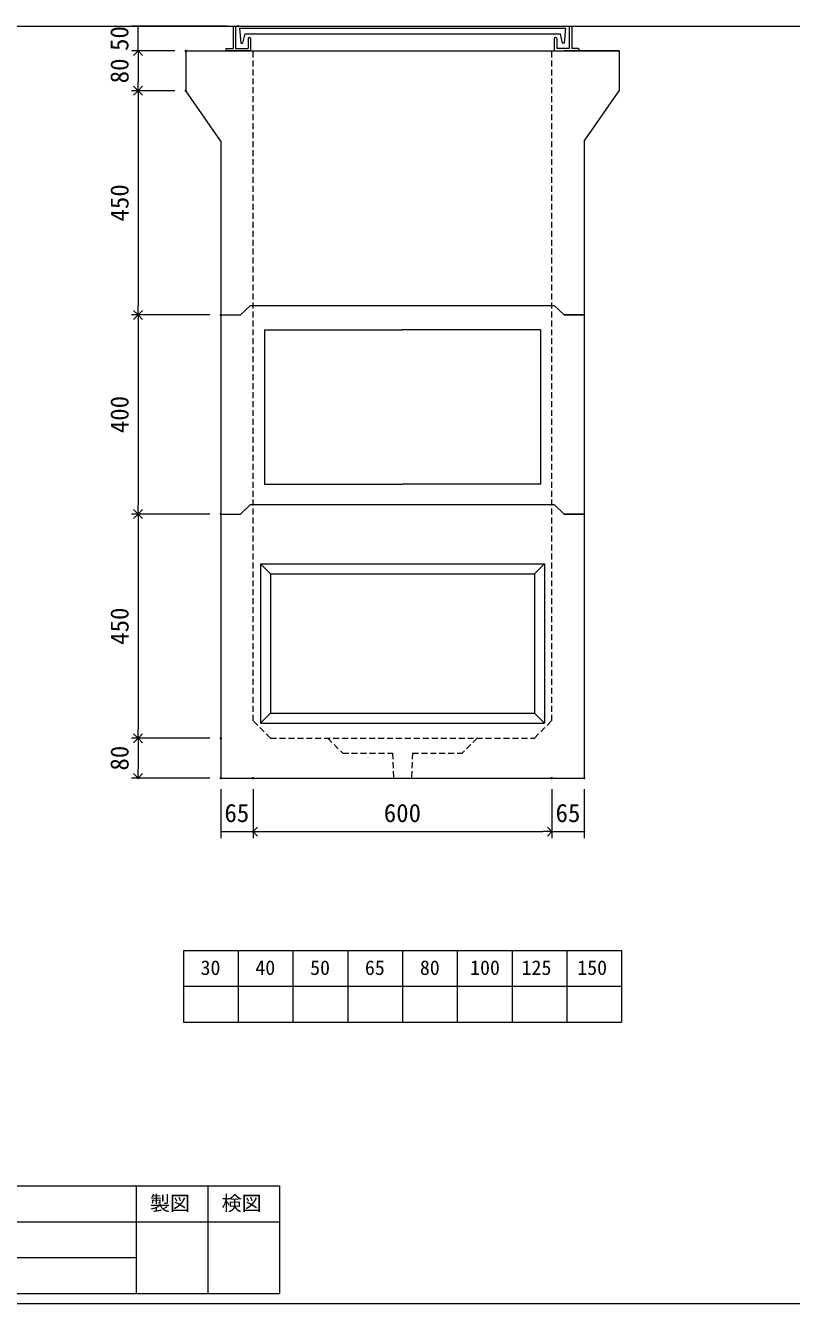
# Model space of a CAD drawing. Units: millimetres, scale not verified. Extents: x -4890 to 18490, y -2287 to 2287.
# Drawn here: x 308 to 1847, y -1988 to 578 of the extents above; entities that cross this region are included whole.
import ezdxf
from ezdxf.enums import TextEntityAlignment as Align

# ---------------------------------------------------------------- set-up
doc = ezdxf.new("R2010")
doc.units = ezdxf.units.MM
doc.header["$LTSCALE"] = 10
doc.header["$PDMODE"] = 32
doc.header["$PDSIZE"] = 2
doc.linetypes.add('DASHED1', pattern=[1.8, 1.2, -0.6])
doc.linetypes.add('USER2', pattern=[50.8, 31.75, -6.35, 6.35, -6.35])
doc.layers.add('0-1_Defpoints', color=7, linetype='Continuous')
for name, color, linetype, lineweight in [('0-2_waku', 7, 'Continuous', 18), ('0-3_gaikei', 7, 'Continuous', 18), ('0-4_kakure', 7, 'DASHED1', 5), ('0-5_sunpou', 7, 'Continuous', 5), ('0-9_uchigawa', 6, 'Continuous', 18), ('0-B_futa', 3, 'Continuous', 18), ('0-C_GL', 4, 'Continuous', 18), ('0-E_文字１', 7, 'Continuous', 18), ('1-3_uchigawa2', 6, 'USER2', 18)]:
    doc.layers.add(name, color=color, linetype=linetype, lineweight=lineweight)
doc.styles.add('ＭＳ ゴシック', font='')
doc.styles.get('ＭＳ ゴシック').set_extended_font_data('MS Gothic')

# ---------------------------------------------------------------- blocks, each defined once
blk = doc.blocks.new('_Open90')
at = {"layer": '0-5_sunpou'}
blk.add_line((0, 0), (-1, 0), dxfattribs=at)
blk.add_lwpolyline([(-0.5, 0.5), (0, 0), (-0.5, -0.5)], dxfattribs=at)
blk = doc.blocks.new('D81')
at = {"layer": '0-1_Defpoints'}
for p in [(2077.33, 2744.36), (1981.3, 2664.36), (2077.33, 2664.36)]:
    blk.add_point(p, dxfattribs=at)
at = {"layer": '0-5_sunpou'}
for p, q in [((2055.33, 2744.36), (1968.3, 2744.36)), ((1981.3, 2726.36), (1981.3, 2682.36)), ((2055.33, 2664.36), (1968.3, 2664.36))]:
    blk.add_line(p, q, dxfattribs=at)
at = {"layer": '0-5_sunpou', "xscale": 18, "yscale": 18}
for p, rotation in [((1981.3, 2744.36), 90), ((1981.3, 2664.36), 270)]:
    blk.add_blockref('_Open90', p, dxfattribs=dict(at, rotation=rotation))
at = {"layer": '0-5_sunpou', "style": 'ＭＳ ゴシック'}
blk.add_text('80', height=36.66, rotation=90, dxfattribs=at).set_placement((1973.3, 2679.36), align=Align.BOTTOM_LEFT)
blk = doc.blocks.new('D82')
at = {"layer": '0-1_Defpoints'}
for p in [(2077.33, 2664.36), (1981.3, 2214.36), (2147.33, 2214.36)]:
    blk.add_point(p, dxfattribs=at)
at = {"layer": '0-5_sunpou'}
for p, q in [((2055.33, 2664.36), (1968.3, 2664.36)), ((1981.3, 2646.36), (1981.3, 2232.36)), ((2125.33, 2214.36), (1968.3, 2214.36))]:
    blk.add_line(p, q, dxfattribs=at)
at = {"layer": '0-5_sunpou', "xscale": 18, "yscale": 18}
for p, rotation in [((1981.3, 2664.36), 90), ((1981.3, 2214.36), 270)]:
    blk.add_blockref('_Open90', p, dxfattribs=dict(at, rotation=rotation))
at = {"layer": '0-5_sunpou', "style": 'ＭＳ ゴシック'}
blk.add_text('450', height=36.66, rotation=90, dxfattribs=at).set_placement((1973.3, 2401.86), align=Align.BOTTOM_LEFT)
blk = doc.blocks.new('D83')
at = {"layer": '0-1_Defpoints'}
for p in [(2147.33, 2214.36), (1981.3, 1814.36), (2147.33, 1814.36)]:
    blk.add_point(p, dxfattribs=at)
at = {"layer": '0-5_sunpou'}
for p, q in [((2125.33, 2214.36), (1968.3, 2214.36)), ((1981.3, 2196.36), (1981.3, 1832.36)), ((2125.33, 1814.36), (1968.3, 1814.36))]:
    blk.add_line(p, q, dxfattribs=at)
at = {"layer": '0-5_sunpou', "xscale": 18, "yscale": 18}
for p, rotation in [((1981.3, 2214.36), 90), ((1981.3, 1814.36), 270)]:
    blk.add_blockref('_Open90', p, dxfattribs=dict(at, rotation=rotation))
at = {"layer": '0-5_sunpou', "style": 'ＭＳ ゴシック'}
blk.add_text('400', height=36.66, rotation=90, dxfattribs=at).set_placement((1973.3, 1976.86), align=Align.BOTTOM_LEFT)
blk = doc.blocks.new('D84')
at = {"layer": '0-1_Defpoints'}
for p in [(2147.33, 1814.36), (1981.3, 1364.36), (2147.33, 1364.36)]:
    blk.add_point(p, dxfattribs=at)
at = {"layer": '0-5_sunpou'}
for p, q in [((2125.33, 1814.36), (1968.3, 1814.36)), ((1981.3, 1796.36), (1981.3, 1382.36)), ((2125.33, 1364.36), (1968.3, 1364.36))]:
    blk.add_line(p, q, dxfattribs=at)
at = {"layer": '0-5_sunpou', "xscale": 18, "yscale": 18}
for p, rotation in [((1981.3, 1814.36), 90), ((1981.3, 1364.36), 270)]:
    blk.add_blockref('_Open90', p, dxfattribs=dict(at, rotation=rotation))
at = {"layer": '0-5_sunpou', "style": 'ＭＳ ゴシック'}
blk.add_text('450', height=36.66, rotation=90, dxfattribs=at).set_placement((1973.3, 1551.86), align=Align.BOTTOM_LEFT)
blk = doc.blocks.new('D85')
at = {"layer": '0-1_Defpoints'}
for p in [(2147.33, 1364.36), (1981.3, 1284.36), (2147.33, 1284.36)]:
    blk.add_point(p, dxfattribs=at)
at = {"layer": '0-5_sunpou'}
for p, q in [((2125.33, 1364.36), (1968.3, 1364.36)), ((1981.3, 1346.36), (1981.3, 1302.36)), ((2125.33, 1284.36), (1968.3, 1284.36))]:
    blk.add_line(p, q, dxfattribs=at)
at = {"layer": '0-5_sunpou', "xscale": 18, "yscale": 18}
for p, rotation in [((1981.3, 1364.36), 90), ((1981.3, 1284.36), 270)]:
    blk.add_blockref('_Open90', p, dxfattribs=dict(at, rotation=rotation))
at = {"layer": '0-5_sunpou', "style": 'ＭＳ ゴシック'}
blk.add_text('80', height=36.66, rotation=90, dxfattribs=at).set_placement((1973.3, 1299.36), align=Align.BOTTOM_LEFT)
blk = doc.blocks.new('D86')
at = {"layer": '0-1_Defpoints'}
for p in [(2147.33, 1284.36), (2212.33, 1284.36), (2212.33, 1176.89)]:
    blk.add_point(p, dxfattribs=at)
at = {"layer": '0-5_sunpou'}
for p, q in [((2147.33, 1262.36), (2147.33, 1163.89)), ((2212.33, 1262.36), (2212.33, 1163.89)), ((2147.33, 1176.89), (2212.33, 1176.89))]:
    blk.add_line(p, q, dxfattribs=at)
at = {"layer": '0-5_sunpou', "style": 'ＭＳ ゴシック'}
blk.add_text('65', height=36.66, dxfattribs=at).set_placement((2154.83, 1184.89), align=Align.BOTTOM_LEFT)
blk = doc.blocks.new('D87')
at = {"layer": '0-1_Defpoints'}
for p in [(2212.33, 1284.36), (2812.33, 1284.36), (2812.33, 1176.89)]:
    blk.add_point(p, dxfattribs=at)
at = {"layer": '0-5_sunpou'}
for p, q in [((2212.33, 1262.36), (2212.33, 1163.89)), ((2812.33, 1262.36), (2812.33, 1163.89)), ((2230.33, 1176.89), (2794.33, 1176.89))]:
    blk.add_line(p, q, dxfattribs=at)
at = {"layer": '0-5_sunpou', "xscale": 18, "yscale": 18, "rotation": 180}
blk.add_blockref('_Open90', (2212.33, 1176.89), dxfattribs=at)
at = {"layer": '0-5_sunpou', "xscale": 18, "yscale": 18}
blk.add_blockref('_Open90', (2812.33, 1176.89), dxfattribs=at)
at = {"layer": '0-5_sunpou', "style": 'ＭＳ ゴシック'}
blk.add_text('600', height=36.66, dxfattribs=at).set_placement((2474.83, 1184.89), align=Align.BOTTOM_LEFT)
blk = doc.blocks.new('D88')
at = {"layer": '0-1_Defpoints'}
for p in [(2812.33, 1284.36), (2877.33, 1284.36), (2877.33, 1176.89)]:
    blk.add_point(p, dxfattribs=at)
at = {"layer": '0-5_sunpou'}
for p, q in [((2812.33, 1262.36), (2812.33, 1163.89)), ((2877.33, 1262.36), (2877.33, 1163.89)), ((2812.33, 1176.89), (2877.33, 1176.89))]:
    blk.add_line(p, q, dxfattribs=at)
at = {"layer": '0-5_sunpou', "style": 'ＭＳ ゴシック'}
blk.add_text('65', height=36.66, dxfattribs=at).set_placement((2819.83, 1184.89), align=Align.BOTTOM_LEFT)
blk = doc.blocks.new('D106')
at = {"layer": '0-1_Defpoints'}
for p in [(2182.33, 2794.36), (1981.03, 2744.36), (2077.33, 2744.36)]:
    blk.add_point(p, dxfattribs=at)
at = {"layer": '0-5_sunpou'}
for p, q in [((2160.33, 2794.36), (1968.03, 2794.36)), ((1981.03, 2794.36), (1981.03, 2744.36)), ((2055.33, 2744.36), (1968.03, 2744.36))]:
    blk.add_line(p, q, dxfattribs=at)
at = {"layer": '0-5_sunpou', "style": 'ＭＳ ゴシック'}
blk.add_text('50', height=36.66, rotation=90, dxfattribs=at).set_placement((1973.03, 2744.36), align=Align.BOTTOM_LEFT)

msp = doc.modelspace()

# ---------------------------------------------------------------- linework, layer by layer
at = {"layer": '0-2_waku'}
for p, q in [((625.33, -1278.63), (625.33, -1422.63)), ((625.33, -1278.63), (625.33, -1422.63)), ((625.33, -1278.63), (625.33, -1422.63)), ((625.33, -1278.63), (625.33, -1422.63)), ((625.33, -1278.63), (1505.33, -1278.63)), ((735.33, -1278.63), (735.33, -1422.63)), ((845.33, -1278.63), (845.33, -1422.63)), ((845.33, -1278.63), (845.33, -1422.63)), ((955.33, -1278.63), (955.33, -1422.63)), ((1065.33, -1278.63), (1065.33, -1422.63)), ((1175.33, -1278.63), (1175.33, -1422.63)), ((1285.33, -1278.63), (1285.33, -1422.63)), ((1395.33, -1278.63), (1395.33, -1422.63)), ((1505.33, -1278.63), (1505.33, -1422.63)), ((625.33, -1350.63), (1505.33, -1350.63)), ((625.33, -1422.63), (1505.33, -1422.63)), ((-1209.68, -1751.63), (818.32, -1751.63)), ((530.32, -1751.63), (530.32, -1967.63)), ((530.32, -1751.63), (530.32, -1967.63)), ((674.32, -1751.63), (674.32, -1967.63)), ((818.32, -1751.63), (818.32, -1967.63)), ((-1209.68, -1823.63), (818.32, -1823.63)), ((-1209.68, -1895.63), (530.32, -1895.63)), ((-1209.68, -1967.63), (818.32, -1967.63)), ((-1229.68, -1987.63), (4890.32, -1987.63)), ((-1229.68, -1987.63), (4890.32, -1987.63))]:
    msp.add_line(p, q, dxfattribs=at)
at = {"layer": '0-3_gaikei'}
for p, q in [((630.33, 527.37), (630.33, 447.37)), ((630.33, 527.37), (740.33, 527.37)), ((630.33, 527.37), (740.33, 527.37)), ((630.33, 527.37), (1500.33, 527.37)), ((630.33, 527.37), (740.33, 527.37)), ((630.33, 527.37), (1500.33, 527.37)), ((1500.33, 527.37), (1390.33, 527.37)), ((1500.33, 527.37), (1390.33, 527.37)), ((1500.33, 527.37), (1390.33, 527.37)), ((1500.33, 527.37), (1390.33, 527.37)), ((1500.33, 527.37), (1390.33, 527.37)), ((1500.33, 527.37), (1390.33, 527.37)), ((1500.33, 527.37), (1500.33, 447.37)), ((700.33, 346.37), (630.33, 447.37)), ((1430.33, 346.37), (1500.33, 447.37)), ((700.33, 346.37), (700.33, -932.63)), ((1430.33, 346.37), (1430.33, -932.63)), ((760.33, 16.37), (740.33, -2.63)), ((760.33, 16.37), (740.33, -2.63)), ((760.33, 16.37), (740.33, -2.63)), ((760.33, 16.37), (1370.33, 16.37)), ((1390.33, -2.63), (1370.33, 16.37)), ((700.33, -2.63), (740.33, -2.63)), ((700.33, -2.63), (740.33, -2.63)), ((700.33, -2.63), (740.33, -2.63)), ((1390.33, -2.63), (1430.33, -2.63)), ((1430.33, -2.63), (1390.33, -2.63)), ((1430.33, -2.63), (1390.33, -2.63)), ((1430.33, -2.63), (1390.33, -2.63)), ((760.33, -383.63), (740.33, -402.63)), ((760.33, -383.63), (740.33, -402.63)), ((760.33, -383.63), (740.33, -402.63)), ((760.33, -383.63), (1370.33, -383.63)), ((1390.33, -402.63), (1370.33, -383.63)), ((700.33, -402.63), (740.33, -402.63)), ((700.33, -402.63), (740.33, -402.63)), ((700.33, -402.63), (740.33, -402.63)), ((1390.33, -402.63), (1430.33, -402.63)), ((1430.33, -402.63), (1390.33, -402.63)), ((1430.33, -402.63), (1390.33, -402.63)), ((1430.33, -402.63), (1390.33, -402.63)), ((700.33, -932.63), (1430.33, -932.63)), ((700.33, -932.63), (1430.33, -932.63)), ((700.33, -932.63), (1430.33, -932.63)), ((700.33, -932.63), (1430.33, -932.63)), ((700.33, -932.63), (1430.33, -932.63)), ((700.33, -932.63), (1430.33, -932.63))]:
    msp.add_line(p, q, dxfattribs=at)
for points in [[(1390.33, -2.63), (1370.33, 16.37), (1390.33, -2.63)], [(1390.33, -2.63), (1430.33, -2.63), (1390.33, -2.63)], [(1390.33, -402.63), (1370.33, -383.63), (1390.33, -402.63)], [(1390.33, -402.63), (1430.33, -402.63), (1390.33, -402.63)]]:
    msp.add_lwpolyline(points, dxfattribs=at)
at = {"layer": '0-4_kakure'}
for p, q in [((765.33, -817.63), (765.33, 527.37)), ((1365.33, -817.63), (1365.33, 527.37)), ((800.33, -852.63), (765.33, -817.63)), ((1330.33, -852.63), (1365.33, -817.63)), ((800.33, -852.63), (1330.33, -852.63)), ((915.33, -852.63), (945.33, -882.63)), ((1215.33, -852.63), (1185.33, -882.63)), ((1085.33, -882.63), (1083.33, -932.63)), ((1085.33, -882.63), (1185.33, -882.63))]:
    msp.add_line(p, q, dxfattribs=at)
msp.add_lwpolyline([(945.33, -882.63), (1045.33, -882.63), (1047.33, -932.63)], dxfattribs=at)
at = {"layer": '0-9_uchigawa'}
for p, q in [((780.33, -502.63), (780.33, -822.63)), ((780.33, -502.63), (1350.33, -502.63)), ((780.33, -502.63), (800.33, -522.63)), ((1330.33, -522.63), (1350.33, -502.63)), ((1350.33, -502.63), (1350.33, -822.63)), ((800.33, -522.63), (800.33, -802.63)), ((800.33, -522.63), (800.33, -802.63)), ((800.33, -522.63), (1330.33, -522.63)), ((1330.33, -522.63), (1330.33, -802.63)), ((1330.33, -522.63), (1330.33, -802.63)), ((780.33, -822.63), (800.33, -802.63)), ((800.33, -802.63), (1065.33, -802.63)), ((1065.33, -802.63), (1330.33, -802.63)), ((1350.33, -822.63), (1330.33, -802.63)), ((780.33, -822.63), (1065.33, -822.63)), ((1065.33, -822.63), (1350.33, -822.63))]:
    msp.add_line(p, q, dxfattribs=at)
at = {"layer": '0-B_futa'}
for p, q in [((725.33, 575.37), (725.33, 532.37)), ((727.33, 577.37), (730.33, 577.37)), ((730.33, 577.37), (730.33, 532.37)), ((738.14, 572.87), (1392.47, 572.87)), ((738.14, 572.87), (740.63, 542.87)), ((1392.47, 572.87), (1390.22, 542.87)), ((1400.33, 577.37), (1400.33, 532.37)), ((1400.33, 577.37), (1403.33, 577.37)), ((1405.33, 575.37), (1405.33, 532.37)), ((740.63, 542.87), (744.34, 542.87)), ((748.66, 561.87), (744.34, 542.87)), ((748.66, 561.87), (1382, 561.87)), ((755.33, 552.37), (755.33, 532.37)), ((757.33, 554.37), (758.33, 554.37)), ((760.33, 552.37), (760.33, 527.37)), ((1370.33, 552.37), (1370.33, 527.37)), ((1373.33, 554.37), (1372.33, 554.37)), ((1375.33, 552.37), (1375.33, 532.37)), ((1382, 561.87), (1386.32, 542.87)), ((1390.22, 542.87), (1386.32, 542.87)), ((710.33, 530.37), (710.33, 529.37)), ((712.33, 532.37), (725.33, 532.37)), ((760.33, 527.37), (712.33, 527.37)), ((730.33, 532.37), (755.33, 532.37)), ((1370.33, 527.37), (1418.33, 527.37)), ((1400.33, 532.37), (1375.33, 532.37)), ((1418.33, 532.37), (1405.33, 532.37)), ((1420.33, 530.37), (1420.33, 529.37))]:
    msp.add_line(p, q, dxfattribs=at)
for centre, start, end in [((727.33, 575.37), 90, 180), ((1403.33, 575.37), 0, 90), ((757.33, 552.37), 90, 180), ((758.33, 552.37), 0, 90), ((1372.33, 552.37), 90, 180), ((1373.33, 552.37), 0, 90), ((712.33, 530.37), 90, 180), ((712.33, 529.37), 180, 270), ((1418.33, 530.37), 0, 90), ((1418.33, 529.37), 270, 0)]:
    msp.add_arc(centre, 2, start, end, dxfattribs=at)
at = {"layer": '0-C_GL'}
msp.add_line((-1229.68, 577.37), (4890.32, 577.37), dxfattribs=at)
msp.add_line((-1229.68, 577.37), (4890.32, 577.37), dxfattribs=at)
at = {"layer": '1-3_uchigawa2'}
for p, q in [((788.33, -32.63), (1065.83, -32.63)), ((788.33, -32.63), (788.33, -342.63)), ((1342.33, -32.63), (1064.83, -32.63)), ((1342.33, -32.63), (1342.33, -342.63)), ((788.33, -342.63), (1065.33, -342.63)), ((1342.33, -342.63), (1065.33, -342.63))]:
    msp.add_line(p, q, dxfattribs=at)

# ---------------------------------------------------------------- block references
at = {"layer": '0-5_sunpou'}
for name in ['D106', 'D81', 'D82', 'D83', 'D84', 'D85', 'D86', 'D87', 'D88']:
    msp.add_blockref(name, (-1447, -2216.99), dxfattribs=at)

# ---------------------------------------------------------------- texts
at = {"layer": '0-E_文字１', "style": 'ＭＳ ゴシック'}
for s, p in [('30', (659.89, -1336.82)), ('40', (769.89, -1336.82)), ('50', (879.89, -1336.82)), ('65', (989.89, -1336.82)), ('80', (1100.3, -1336.82)), ('100', (1201.17, -1336.82)), ('125', (1304.56, -1336.82)), ('150', (1416.32, -1336.82)), ('製図', (558.38, -1809.88)), ('検図', (702.38, -1809.88))]:
    msp.add_text(s, height=29.33, dxfattribs=at).set_placement(p, align=Align.BOTTOM_LEFT)

doc.saveas('drawing.dxf')
